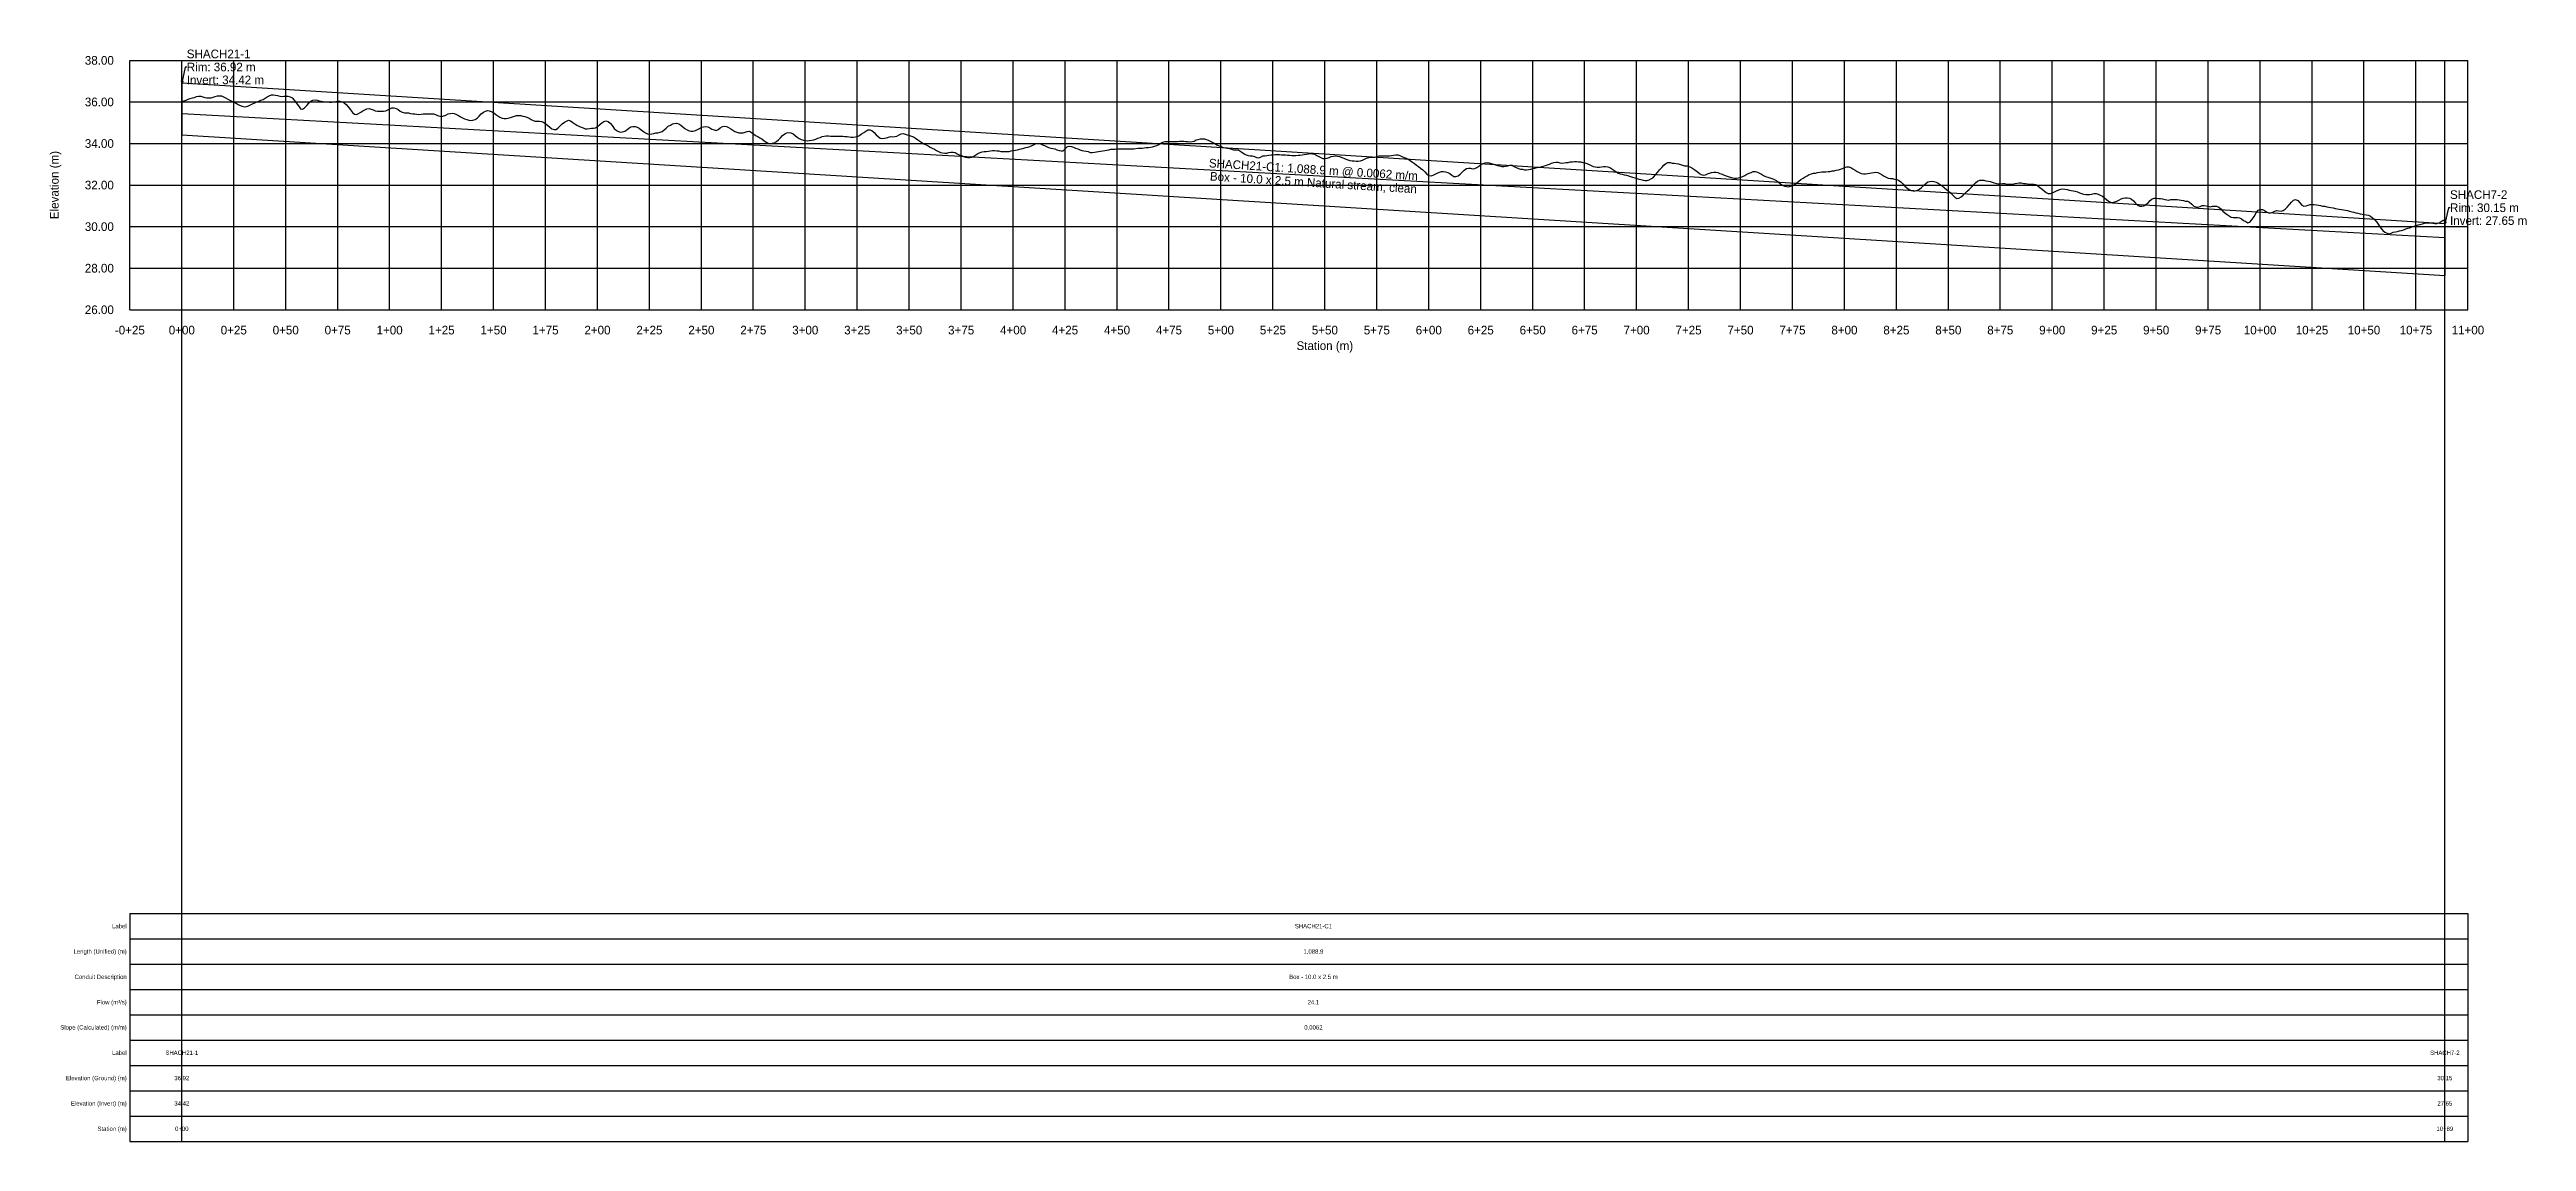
# Model space of a CAD drawing. Extents: x -64 to 1128, y -140 to 385.
import ezdxf
from ezdxf.enums import TextEntityAlignment as Align

# ---------------------------------------------------------------- set-up
doc = ezdxf.new("R2010")
doc.units = 0
for name, color, linetype in [('Annotation', 7, 'Continuous'), ('Annotation_Table', 254, 'Continuous'), ('Crown', 7, 'Continuous'), ('Grid', 254, 'Continuous'), ('Grid_Text', 7, 'Continuous'), ('Ground_Elevation', 3, 'Continuous'), ('Hydraulic_Grade', 5, 'Continuous'), ('Invert', 7, 'Continuous'), ('Structure', 7, 'Continuous')]:
    doc.layers.add(name, color=color, linetype=linetype)

msp = doc.modelspace()

# ---------------------------------------------------------------- linework, layer by layer
at = {"layer": 'Annotation', "color": 0}
for points in [[(0, 369.2), (-0.2, 370.2), (0.6, 370)], [(1088.9, 301.5), (1088.7, 302.5), (1089.5, 302.3)]]:
    msp.add_lwpolyline(points, close=True, dxfattribs=at)
for points in [[(2.4, 376.8), (1.7, 376.8), (0, 369.2)], [(1091.4, 309.1), (1090.6, 309.1), (1088.9, 301.5)]]:
    msp.add_lwpolyline(points, dxfattribs=at)
at = {"layer": 'Annotation_Table', "color": 254}
for points in [[(0, -140.2), (0, 380)], [(1088.9, -140.2), (1088.9, 380)], [(-25, -30.5), (1100, -30.5)], [(-25, -30.5), (-25, -140.2)], [(1100, -30.5), (1100, -140.2)], [(-25, -42.7), (1100, -42.7)], [(-25, -54.9), (1100, -54.9)], [(-25, -67.1), (1100, -67.1)], [(-25, -79.2), (1100, -79.2)], [(-25, -91.4), (1100, -91.4)], [(-25, -103.6), (1100, -103.6)], [(-25, -115.8), (1100, -115.8)], [(-25, -128), (1100, -128)], [(-25, -140.2), (1100, -140.2)]]:
    msp.add_lwpolyline(points, dxfattribs=at)
at = {"layer": 'Crown', "color": 0}
for points in [[(0, 369.2), (0, 369.2)], [(0, 369.2), (1088.9, 301.5)], [(1088.9, 301.5), (1088.9, 301.5)]]:
    msp.add_lwpolyline(points, dxfattribs=at)
at = {"layer": 'Grid', "color": 254}
for points in [[(-25, 380), (1100, 380)], [(-25, 260), (-25, 380)], [(0, 260), (0, 380)], [(25, 260), (25, 380)], [(50, 260), (50, 380)], [(75, 260), (75, 380)], [(100, 260), (100, 380)], [(125, 260), (125, 380)], [(150, 260), (150, 380)], [(175, 260), (175, 380)], [(200, 260), (200, 380)], [(225, 260), (225, 380)], [(250, 260), (250, 380)], [(275, 260), (275, 380)], [(300, 260), (300, 380)], [(325, 260), (325, 380)], [(350, 260), (350, 380)], [(375, 260), (375, 380)], [(400, 260), (400, 380)], [(425, 260), (425, 380)], [(450, 260), (450, 380)], [(475, 260), (475, 380)], [(500, 260), (500, 380)], [(525, 260), (525, 380)], [(550, 260), (550, 380)], [(575, 260), (575, 380)], [(600, 260), (600, 380)], [(625, 260), (625, 380)], [(650, 260), (650, 380)], [(675, 260), (675, 380)], [(700, 260), (700, 380)], [(725, 260), (725, 380)], [(750, 260), (750, 380)], [(775, 260), (775, 380)], [(800, 260), (800, 380)], [(825, 260), (825, 380)], [(850, 260), (850, 380)], [(875, 260), (875, 380)], [(900, 260), (900, 380)], [(925, 260), (925, 380)], [(950, 260), (950, 380)], [(975, 260), (975, 380)], [(1000, 260), (1000, 380)], [(1025, 260), (1025, 380)], [(1050, 260), (1050, 380)], [(1075, 260), (1075, 380)], [(1100, 260), (1100, 380)], [(-25, 360), (1100, 360)], [(-25, 340), (1100, 340)], [(-25, 320), (1100, 320)], [(-25, 300), (1100, 300)], [(-25, 280), (1100, 280)], [(-25, 260), (1100, 260)]]:
    msp.add_lwpolyline(points, dxfattribs=at)
at = {"layer": 'Ground_Elevation', "color": 3}
msp.add_lwpolyline([(0.1, 360.2), (1.1, 360.6), (2.1, 360.9), (3.1, 361.3), (4.1, 361.7), (5.1, 362), (6.1, 362.2), (7.1, 362.6), (8.1, 362.7), (9.1, 362.7), (10.1, 362.5), (11.1, 362.2), (12.1, 362), (13.1, 361.9), (14.1, 362), (15.1, 362.3), (16.1, 362.6), (17.1, 362.9), (18.1, 363), (19.1, 362.9), (20.1, 362.5), (21.1, 361.9), (22.1, 361.4), (23.1, 360.8), (24.1, 360.3), (25.1, 359.8), (26.1, 359.4), (27.1, 358.8), (28.1, 358.3), (29.1, 357.9), (30.1, 357.7), (31.1, 357.8), (32.1, 358.1), (33.1, 358.6), (34.1, 359.1), (35.1, 359.5), (36.1, 360), (37.1, 360.4), (38.1, 360.8), (39.1, 361.2), (40.1, 361.8), (41.1, 362.5), (42.1, 363), (43.1, 363.4), (44.1, 363.4), (45.1, 363.3), (46.1, 363.1), (47.1, 362.7), (48.1, 362.6), (49.1, 362.7), (50.1, 362.8), (51.1, 362.8), (52.1, 362.5), (53.1, 361.9), (54.1, 360.9), (55.1, 359.5), (56.1, 358.1), (57.1, 356.7), (58.1, 356.5), (59.1, 357.1), (60.1, 358.3), (61.1, 359.4), (62.1, 360.3), (63.1, 360.8), (64.1, 361), (65.1, 360.9), (66.1, 360.6), (67.1, 360.3), (68.1, 360.2), (69.1, 360.1), (70.1, 360), (71.1, 359.9), (72.1, 359.9), (73.1, 360), (74.1, 360.2), (75.1, 360.3), (76.1, 360.3), (77.1, 360.1), (78.1, 359.6), (79.1, 358.8), (80.1, 357.6), (81.1, 356.2), (82.1, 354.9), (83.1, 354.1), (84.1, 353.9), (85.1, 354.4), (86.1, 355.1), (87.1, 355.7), (88.1, 356.2), (89.1, 356.7), (90.1, 356.8), (91.1, 356.6), (92.1, 356.2), (93.1, 355.8), (94.1, 355.6), (95.1, 355.5), (96.1, 355.5), (97.1, 355.5), (98.1, 355.7), (99.1, 356.2), (100.1, 356.7), (101.1, 357.1), (102.1, 357.1), (103.1, 356.8), (104.1, 356.3), (105.1, 355.6), (106.1, 355), (107.1, 354.8), (108.1, 354.7), (109.1, 354.7), (110.1, 354.5), (111.1, 354.3), (112.1, 354.2), (113.1, 354.1), (114.1, 354), (115.1, 354.1), (116.1, 354.2), (117.1, 354.2), (118.1, 354.3), (119.1, 354.3), (120.1, 354.3), (121.1, 354.2), (122.1, 354), (123.1, 353.4), (124.1, 353.1), (125.1, 353), (126.1, 353.3), (127.1, 353.7), (128.1, 354.2), (129.1, 354.5), (130.1, 354.6), (131.1, 354.4), (132.1, 353.9), (133.1, 353.4), (134.1, 352.8), (135.1, 352.4), (136.1, 351.9), (137.1, 351.5), (138.1, 351.2), (139.1, 351.1), (140.1, 351.2), (141.1, 351.5), (142.1, 352.2), (143.1, 353.1), (144.1, 354.2), (145.1, 355), (146.1, 355.6), (147.1, 355.9), (148.1, 355.8), (149.1, 355.3), (150.1, 354.7), (151.1, 354), (152.1, 353.3), (153.1, 352.7), (154.1, 352.2), (155.1, 352), (156.1, 352), (157.1, 352.2), (158.1, 352.5), (159.1, 352.8), (160.1, 353.1), (161.1, 353.4), (162.1, 353.4), (163.1, 353.4), (164.1, 353.2), (165.1, 353), (166.1, 352.7), (167.1, 352.2), (168.1, 351.6), (169.1, 351), (170.1, 350.8), (171.1, 350.7), (172.1, 350.7), (173.1, 350.6), (174.1, 350.3), (175.1, 349.4), (176.1, 348.6), (177.1, 347.8), (178.1, 347.1), (179.1, 346.7), (180.1, 346.7), (181.1, 347.5), (182.1, 348.5), (183.1, 349.5), (184.1, 350.3), (185.1, 350.8), (186.1, 351.2), (187.1, 350.9), (188.1, 350.1), (189.1, 349.4), (190.1, 348.8), (191.1, 348.4), (192.1, 347.9), (193.1, 347.5), (194.1, 347.1), (195.1, 347.1), (196.1, 347.2), (197.1, 347.3), (198.1, 347.4), (199.1, 347.6), (200.1, 348.2), (201.1, 349.1), (202.1, 350), (203.1, 350.6), (204.1, 350.9), (205.1, 350.6), (206.1, 349.8), (207.1, 348.6), (208.1, 347.2), (209.1, 346.2), (210.1, 345.7), (211.1, 345.5), (212.1, 345.6), (213.1, 346), (214.1, 346.6), (215.1, 347.3), (216.1, 348), (217.1, 348.2), (218.1, 348.2), (219.1, 347.8), (220.1, 347.3), (221.1, 346.5), (222.1, 345.7), (223.1, 345.1), (224.1, 344.6), (225.1, 344.5), (226.1, 344.6), (227.1, 344.8), (228.1, 345.1), (229.1, 345.2), (230.1, 345.4), (231.1, 345.8), (232.1, 346.5), (233.1, 347.4), (234.1, 348.3), (235.1, 348.9), (236.1, 349.4), (237.1, 349.7), (238.1, 349.8), (239.1, 349.5), (240.1, 348.9), (241.1, 348.1), (242.1, 347.2), (243.1, 346.5), (244.1, 346.1), (245.1, 345.9), (246.1, 345.9), (247.1, 346.2), (248.1, 346.7), (249.1, 347.2), (250.1, 347.8), (251.1, 348.1), (252.1, 348.2), (253.1, 348), (254.1, 347.6), (255.1, 346.9), (256.1, 346.5), (257.1, 346.3), (258.1, 346.8), (259.1, 347.5), (260.1, 348.2), (261.1, 348.4), (262.1, 348.2), (263.1, 347.7), (264.1, 347.1), (265.1, 346.4), (266.1, 345.8), (267.1, 345.4), (268.1, 345.1), (269.1, 345.1), (270.1, 345.2), (271.1, 345.5), (272.1, 345.8), (273.1, 345.9), (274.1, 345.3), (275.1, 344.6), (276.1, 343.9), (277.1, 343.3), (278.1, 342.8), (279.1, 342.2), (280.1, 341.5), (281.1, 340.7), (282.1, 340.2), (283.1, 340), (284.1, 340.1), (285.1, 340.3), (286.1, 340.9), (287.1, 341.7), (288.1, 342.8), (289.1, 343.8), (290.1, 344.7), (291.1, 345.1), (292.1, 345.3), (293.1, 345.1), (294.1, 344.6), (295.1, 343.9), (296.1, 343.1), (297.1, 342.4), (298.1, 341.9), (299.1, 341.6), (300.1, 341.4), (301.1, 341.3), (302.1, 341.4), (303.1, 341.6), (304.1, 341.8), (305.1, 342.1), (306.1, 342.5), (307.1, 342.9), (308.1, 343.3), (309.1, 343.6), (310.1, 343.7), (311.1, 343.7), (312.1, 343.6), (313.1, 343.6), (314.1, 343.5), (315.1, 343.5), (316.1, 343.5), (317.1, 343.5), (318.1, 343.5), (319.1, 343.4), (320.1, 343.3), (321.1, 343.2), (322.1, 343.1), (323.1, 343.1), (324.1, 343.2), (325.1, 343.4), (326.1, 343.9), (327.1, 344.6), (328.1, 345.3), (329.1, 346), (330.1, 346.5), (331.1, 346.6), (332.1, 346.2), (333.1, 345.3), (334.1, 344.2), (335.1, 343.3), (336.1, 342.6), (337.1, 342.4), (338.1, 342.5), (339.1, 342.8), (340.1, 343.1), (341.1, 343.3), (342.1, 343.2), (343.1, 343.3), (344.1, 343.6), (345.1, 344.1), (346.1, 344.6), (347.1, 344.8), (348.1, 344.5), (349.1, 344.1), (350.1, 343.8), (351.1, 343.6), (352.1, 343.2), (353.1, 342.6), (354.1, 341.8), (355.1, 341.1), (356.1, 340.5), (357.1, 339.9), (358.1, 339.4), (359.1, 338.9), (360.1, 338.3), (361.1, 337.8), (362.1, 337.2), (363.1, 336.6), (364.1, 336.1), (365.1, 335.7), (366.1, 335.5), (367.1, 335.4), (368.1, 335.4), (369.1, 335.6), (370.1, 335.8), (371.1, 335.8), (372.1, 335.6), (373.1, 335.1), (374.1, 334.6), (375.1, 334.2), (376.1, 333.8), (377.1, 333.4), (378.1, 333.2), (379.1, 333.2), (380.1, 333.4), (381.1, 333.9), (382.1, 334.5), (383.1, 335.2), (384.1, 335.7), (385.1, 336), (386.1, 336.1), (387.1, 336.1), (388.1, 336.3), (389.1, 336.5), (390.1, 336.7), (391.1, 336.6), (392.1, 336.5), (393.1, 336.4), (394.1, 336.2), (395.1, 336.2), (396.1, 336.1), (397.1, 336.1), (398.1, 336.2), (399.1, 336.4), (400.1, 336.6), (401.1, 336.8), (402.1, 337), (403.1, 337.2), (404.1, 337.5), (405.1, 337.7), (406.1, 338), (407.1, 338.3), (408.1, 338.5), (409.1, 339), (410.1, 339.6), (411.1, 340), (412.1, 340), (413.1, 339.8), (414.1, 339.4), (415.1, 339), (416.1, 338.6), (417.1, 338.1), (418.1, 337.7), (419.1, 337.6), (420.1, 337.4), (421.1, 337), (422.1, 336.6), (423.1, 336.4), (424.1, 336.5), (425.1, 337.5), (426.1, 338.5), (427.1, 338.7), (428.1, 338.5), (429.1, 338.2), (430.1, 337.8), (431.1, 337.4), (432.1, 337), (433.1, 336.7), (434.1, 336.5), (435.1, 336.3), (436.1, 336.2), (437.1, 335.7), (438.1, 335.6), (439.1, 335.9), (440.1, 336), (441.1, 336.2), (442.1, 336.3), (443.1, 336.5), (444.1, 336.6), (445.1, 336.8), (446.1, 337), (447.1, 337.2), (448.1, 337.3), (449.1, 337.3), (450.1, 337.4), (451.1, 337.4), (452.1, 337.4), (453.1, 337.4), (454.1, 337.4), (455.1, 337.4), (456.1, 337.4), (457.1, 337.5), (458.1, 337.5), (459.1, 337.6), (460.1, 337.7), (461.1, 337.8), (462.1, 337.8), (463.1, 337.9), (464.1, 338), (465.1, 338.1), (466.1, 338.2), (467.1, 338.4), (468.1, 338.7), (469.1, 339.1), (470.1, 339.6), (471.1, 340.1), (472.1, 340.6), (473.1, 340.9), (474.1, 341), (475.1, 341), (476.1, 341), (477.1, 341), (478.1, 341), (479.1, 341), (480.1, 341.2), (481.1, 341.2), (482.1, 341.2), (483.1, 341), (484.1, 340.9), (485.1, 340.8), (486.1, 340.9), (487.1, 341.2), (488.1, 341.7), (489.1, 342), (490.1, 342.3), (491.1, 342.3), (492.1, 342.2), (493.1, 341.9), (494.1, 341.4), (495.1, 341), (496.1, 340.5), (497.1, 340), (498.1, 339.4), (499.1, 338.9), (500.1, 338.5), (501.1, 338.1), (502.1, 337.9), (503.1, 337.8), (504.1, 337.6), (505.1, 337.3), (506.1, 337), (507.1, 337), (508.1, 336.9), (509.1, 336.5), (510.1, 335.8), (511.1, 335), (512.1, 334.5), (513.1, 334.2), (514.1, 334), (515.1, 334), (516.1, 333.8), (517.1, 333.2), (518.1, 333.1), (519.1, 333.5), (520.1, 334), (521.1, 334.1), (522.1, 334.2), (523.1, 334.4), (524.1, 334.5), (525.1, 334.6), (526.1, 334.7), (527.1, 334.7), (528.1, 334.7), (529.1, 334.6), (530.1, 334.5), (531.1, 334.5), (532.1, 334.4), (533.1, 334.4), (534.1, 334.3), (535.1, 334.3), (536.1, 334.3), (537.1, 334.4), (538.1, 334.4), (539.1, 334.5), (540.1, 334.7), (541.1, 334.9), (542.1, 335.1), (543.1, 335.2), (544.1, 335.1), (545.1, 334.8), (546.1, 334.3), (547.1, 333.7), (548.1, 333.2), (549.1, 332.8), (550.1, 332.8), (551.1, 333), (552.1, 333.3), (553.1, 333.7), (554.1, 333.9), (555.1, 334), (556.1, 333.9), (557.1, 333.7), (558.1, 333.3), (559.1, 332.9), (560.1, 332.5), (561.1, 332.2), (562.1, 331.9), (563.1, 331.7), (564.1, 331.6), (565.1, 331.5), (566.1, 331.5), (567.1, 331.7), (568.1, 332), (569.1, 332.5), (570.1, 332.9), (571.1, 333.2), (572.1, 333.4), (573.1, 333.5), (574.1, 333.5), (575.1, 333.7), (576.1, 334.1), (577.1, 334.1), (578.1, 334), (579.1, 334), (580.1, 334), (581.1, 334.1), (582.1, 334.3), (583.1, 334.4), (584.1, 334.6), (585.1, 334.6), (586.1, 334.3), (587.1, 333.7), (588.1, 333.2), (589.1, 333), (590.1, 332.5), (591.1, 331.8), (592.1, 331), (593.1, 330.3), (594.1, 329.6), (595.1, 328.9), (596.1, 328.1), (597.1, 327.4), (598.1, 326.4), (599.1, 325.2), (600.1, 324.6), (601.1, 324.5), (602.1, 324.8), (603.1, 325.2), (604.1, 325.7), (605.1, 326.2), (606.1, 326.5), (607.1, 326.5), (608.1, 326.4), (609.1, 326), (610.1, 325.5), (611.1, 324.7), (612.1, 324.2), (613.1, 324.1), (614.1, 324.5), (615.1, 325.2), (616.1, 326.2), (617.1, 327.2), (618.1, 327.9), (619.1, 328.1), (620.1, 328.1), (621.1, 327.8), (622.1, 327.9), (623.1, 328.4), (624.1, 329.1), (625.1, 329.8), (626.1, 330.3), (627.1, 330.7), (628.1, 330.9), (629.1, 330.7), (630.1, 330.4), (631.1, 330.1), (632.1, 329.7), (633.1, 329.4), (634.1, 329.2), (635.1, 328.9), (636.1, 328.9), (637.1, 329.1), (638.1, 329.3), (639.1, 329.6), (640.1, 329.5), (641.1, 329), (642.1, 328.4), (643.1, 328), (644.1, 327.7), (645.1, 327.6), (646.1, 327.4), (647.1, 327.4), (648.1, 327.5), (649.1, 327.7), (650.1, 327.9), (651.1, 328.1), (652.1, 328.4), (653.1, 328.6), (654.1, 328.8), (655.1, 329.1), (656.1, 329.4), (657.1, 329.7), (658.1, 330.1), (659.1, 330.5), (660.1, 330.8), (661.1, 331), (662.1, 331), (663.1, 330.7), (664.1, 330.6), (665.1, 330.7), (666.1, 330.8), (667.1, 330.9), (668.1, 331.1), (669.1, 331.2), (670.1, 331.4), (671.1, 331.3), (672.1, 331.2), (673.1, 331.1), (674.1, 330.9), (675.1, 330.7), (676.1, 330.3), (677.1, 329.9), (678.1, 329.4), (679.1, 329), (680.1, 328.7), (681.1, 328.6), (682.1, 328.6), (683.1, 328.8), (684.1, 329), (685.1, 329), (686.1, 328.8), (687.1, 328.4), (688.1, 327.8), (689.1, 327.1), (690.1, 326.4), (691.1, 325.8), (692.1, 325.4), (693.1, 325.2), (694.1, 324.9), (695.1, 324.7), (696.1, 324.4), (697.1, 324.1), (698.1, 323.8), (699.1, 323.5), (700.1, 323.2), (701.1, 322.9), (702.1, 322.7), (703.1, 322.4), (704.1, 322.2), (705.1, 322.2), (706.1, 322.5), (707.1, 323.1), (708.1, 323.8), (709.1, 324.9), (710.1, 326.1), (711.1, 327.4), (712.1, 328.5), (713.1, 329.5), (714.1, 330.3), (715.1, 330.8), (716.1, 330.8), (717.1, 330.6), (718.1, 330.5), (719.1, 330.4), (720.1, 330.2), (721.1, 329.9), (722.1, 329.5), (723.1, 329.3), (724.1, 329.2), (725.1, 329), (726.1, 328.6), (727.1, 328), (728.1, 327.3), (729.1, 326.6), (730.1, 325.7), (731.1, 325.1), (732.1, 324.8), (733.1, 325), (734.1, 325.4), (735.1, 325.8), (736.1, 326.1), (737.1, 326.2), (738.1, 326.2), (739.1, 326), (740.1, 325.6), (741.1, 325.2), (742.1, 324.8), (743.1, 324.4), (744.1, 324.1), (745.1, 323.8), (746.1, 323.5), (747.1, 323.3), (748.1, 323.3), (749.1, 323.5), (750.1, 323.8), (751.1, 324.2), (752.1, 324.6), (753.1, 325.2), (754.1, 325.7), (755.1, 326.1), (756.1, 326.5), (757.1, 326.5), (758.1, 326.2), (759.1, 325.8), (760.1, 325.2), (761.1, 324.6), (762.1, 324.1), (763.1, 323.8), (764.1, 323.5), (765.1, 323.2), (766.1, 322.8), (767.1, 322.2), (768.1, 321.5), (769.1, 320.7), (770.1, 320), (771.1, 319.5), (772.1, 319.3), (773.1, 319.2), (774.1, 319.4), (775.1, 319.8), (776.1, 320.4), (777.1, 321.1), (778.1, 321.9), (779.1, 322.6), (780.1, 323.3), (781.1, 324), (782.1, 324.5), (783.1, 325.1), (784.1, 325.4), (785.1, 325.7), (786.1, 325.8), (787.1, 326), (788.1, 326.2), (789.1, 326.3), (790.1, 326.4), (791.1, 326.4), (792.1, 326.5), (793.1, 326.6), (794.1, 326.8), (795.1, 326.9), (796.1, 327.1), (797.1, 327.4), (798.1, 327.7), (799.1, 328), (800.1, 328.4), (801.1, 328.7), (802.1, 328.8), (803.1, 328.5), (804.1, 327.8), (805.1, 327.1), (806.1, 326.5), (807.1, 326), (808.1, 325.6), (809.1, 325.4), (810.1, 325.4), (811.1, 325.5), (812.1, 325.7), (813.1, 325.9), (814.1, 326.1), (815.1, 326.2), (816.1, 326), (817.1, 325.6), (818.1, 325), (819.1, 324.3), (820.1, 323.8), (821.1, 323.4), (822.1, 323.2), (823.1, 323.1), (824.1, 322.9), (825.1, 322.7), (826.1, 322.3), (827.1, 321.6), (828.1, 320.6), (829.1, 319.5), (830.1, 318.6), (831.1, 317.9), (832.1, 317.4), (833.1, 317.2), (834.1, 317.3), (835.1, 317.6), (836.1, 318.1), (837.1, 318.8), (838.1, 319.8), (839.1, 320.8), (840.1, 321.5), (841.1, 321.7), (842.1, 321.8), (843.1, 321.7), (844.1, 321.4), (845.1, 320.9), (846.1, 320.3), (847.1, 319.6), (848.1, 318.7), (849.1, 317.8), (850.1, 317.1), (851.1, 316.2), (852.1, 315.1), (853.1, 314.1), (854.1, 313.6), (855.1, 313.7), (856.1, 314.3), (857.1, 315.2), (858.1, 316.1), (859.1, 317), (860.1, 317.9), (861.1, 319), (862.1, 320.1), (863.1, 321), (864.1, 321.8), (865.1, 322.3), (866.1, 322.4), (867.1, 322.4), (868.1, 322.1), (869.1, 321.9), (870.1, 321.7), (871.1, 321.4), (872.1, 321), (873.1, 320.7), (874.1, 320.6), (875.1, 320.6), (876.1, 320.7), (877.1, 320.7), (878.1, 320.5), (879.1, 320.4), (880.1, 320.5), (881.1, 320.5), (882.1, 320.7), (883.1, 320.9), (884.1, 321.1), (885.1, 321), (886.1, 320.8), (887.1, 320.7), (888.1, 320.6), (889.1, 320.5), (890.1, 320.5), (891.1, 320.4), (892.1, 320.2), (893.1, 319.7), (894.1, 318.9), (895.1, 318), (896.1, 317.2), (897.1, 316.5), (898.1, 316), (899.1, 315.9), (900.1, 316.2), (901.1, 316.7), (902.1, 317.2), (903.1, 317.7), (904.1, 318), (905.1, 318.2), (906.1, 318.1), (907.1, 317.8), (908.1, 317.6), (909.1, 317.4), (910.1, 317.2), (911.1, 317), (912.1, 316.7), (913.1, 316.3), (914.1, 315.9), (915.1, 315.6), (916.1, 315.4), (917.1, 315.4), (918.1, 315.5), (919.1, 315.7), (920.1, 315.9), (921.1, 315.9), (922.1, 315.7), (923.1, 315.2), (924.1, 314.6), (925.1, 313.8), (926.1, 313), (927.1, 312.2), (928.1, 311.7), (929.1, 311.6), (930.1, 311.9), (931.1, 312.3), (932.1, 312.8), (933.1, 313.3), (934.1, 313.7), (935.1, 313.9), (936.1, 313.9), (937.1, 313.7), (938.1, 313.2), (939.1, 312.4), (940.1, 311.3), (941.1, 310.3), (942.1, 309.8), (943.1, 309.8), (944.1, 310), (945.1, 310.6), (946.1, 311.5), (947.1, 312.6), (948.1, 313.3), (949.1, 313.7), (950.1, 313.7), (951.1, 313.6), (952.1, 313.5), (953.1, 313.3), (954.1, 313.1), (955.1, 312.9), (956.1, 312.8), (957.1, 313), (958.1, 313.1), (959.1, 313.1), (960.1, 313), (961.1, 312.9), (962.1, 312.7), (963.1, 312.5), (964.1, 312.3), (965.1, 312.2), (966.1, 311.8), (967.1, 310.8), (968.1, 309.9), (969.1, 309.5), (970.1, 309.4), (971.1, 309.7), (972.1, 310.1), (973.1, 310.2), (974.1, 310), (975.1, 309.8), (976.1, 309.6), (977.1, 309.8), (978.1, 309.9), (979.1, 309.8), (980.1, 309.4), (981.1, 308.6), (982.1, 307.5), (983.1, 306.6), (984.1, 305.9), (985.1, 305.2), (986.1, 304.6), (987.1, 304.4), (988.1, 304.4), (989.1, 304.4), (990.1, 304.2), (991.1, 303.7), (992.1, 303), (993.1, 302.4), (994.1, 301.9), (995.1, 302.1), (996.1, 303.2), (997.1, 304.9), (998.1, 306.6), (999.1, 307.9), (1000.1, 308.3), (1001.1, 308.2), (1002.1, 307.7), (1003.1, 307.1), (1004.1, 306.7), (1005.1, 306.6), (1006.1, 306.9), (1007.1, 307.4), (1008.1, 307.7), (1009.1, 307.6), (1010.1, 307.5), (1011.1, 307.8), (1012.1, 308.4), (1013.1, 309.3), (1014.1, 310.6), (1015.1, 311.8), (1016.1, 312.8), (1017.1, 313), (1018.1, 312.5), (1019.1, 311.5), (1020.1, 310.4), (1021.1, 309.8), (1022.1, 310), (1023.1, 310.4), (1024.1, 310.6), (1025.1, 310.6), (1026.1, 310.6), (1027.1, 310.5), (1028.1, 310.3), (1029.1, 310.1), (1030.1, 309.9), (1031.1, 309.8), (1032.1, 309.6), (1033.1, 309.4), (1034.1, 309.2), (1035.1, 309), (1036.1, 308.8), (1037.1, 308.6), (1038.1, 308.4), (1039.1, 308.2), (1040.1, 308.1), (1041.1, 307.9), (1042.1, 307.7), (1043.1, 307.4), (1044.1, 307.2), (1045.1, 306.9), (1046.1, 306.7), (1047.1, 306.4), (1048.1, 306.2), (1049.1, 306), (1050.1, 305.8), (1051.1, 305.7), (1052.1, 305.5), (1053.1, 305), (1054.1, 304.3), (1055.1, 303.4), (1056.1, 302.1), (1057.1, 300.7), (1058.1, 299.2), (1059.1, 298.1), (1060.1, 297.3), (1061.1, 296.8), (1062.1, 296.6), (1063.1, 296.9), (1064.1, 297.4), (1065.1, 297.5), (1066.1, 297.6), (1067.1, 297.9), (1068.1, 298.2), (1069.1, 298.5), (1070.1, 298.9), (1071.1, 299.2), (1072.1, 299.5), (1073.1, 299.9), (1074.1, 300.2), (1075.1, 300.5), (1076.1, 300.8), (1077.1, 301.1), (1078.1, 301.4), (1079.1, 301.6), (1080.1, 301.8), (1081.1, 301.9), (1082.1, 301.9), (1083.1, 301.7), (1084.1, 301.5), (1085.1, 301.5), (1086.1, 301.9), (1087.1, 302.4), (1088.1, 303.1), (1088.9, 303.1)], dxfattribs=at)
at = {"layer": 'Hydraulic_Grade', "color": 5}
for points in [[(0, 354.4), (1088.9, 294.7)], [(1088.9, 294.7), (1088.9, 294.7), (1088.9, 294.7)]]:
    msp.add_lwpolyline(points, dxfattribs=at)
at = {"layer": 'Invert', "color": 0}
for points in [[(0, 344.2), (0, 344.2)], [(0, 344.2), (1088.9, 276.5)], [(1088.9, 276.5), (1088.9, 276.5)]]:
    msp.add_lwpolyline(points, dxfattribs=at)
at = {"layer": 'Structure', "color": 0}
for points in [[(0, 369.2), (0, 344.2)], [(0, 369.2), (0, 344.2)], [(1088.9, 301.5), (1088.9, 276.5)], [(1088.9, 301.5), (1088.9, 276.5)]]:
    msp.add_lwpolyline(points, dxfattribs=at)

# ---------------------------------------------------------------- texts
at = {"layer": 'Annotation', "color": 0}
for s, height, p in [('SHACH21-1', 4.17, (2.4, 383.1)), ('Rim: 36.92 m', 4.167, (2.4, 376.8)), ('Invert: 34.42 m', 4.167, (2.4, 370.6)), ('SHACH7-2', 4.17, (1091.4, 315.4)), ('Rim: 30.15 m', 4.167, (1091.4, 309.1)), ('Invert: 27.65 m', 4.167, (1091.4, 302.9))]:
    msp.add_text(s, height=height, dxfattribs=at).set_placement(p, align=Align.MIDDLE_LEFT)
for s, p in [('SHACH21-C1: 1,088.9 m @ 0.0062 m/m', (544.5, 327.5)), ('Box - 10.0 x 2.5 m Natural stream, clean', (544.5, 321.2))]:
    msp.add_text(s, height=4.167, rotation=356.443, dxfattribs=at).set_placement(p, align=Align.MIDDLE_CENTER)
at = {"layer": 'Annotation_Table', "color": 0}
for s, height, p in [('Label', 2.08, (-26.5, -36.6)), ('Length (Unified) (m)', 2.083, (-26.5, -48.8)), ('Conduit Description', 2.083, (-26.5, -61)), ('Flow (m³/s)', 2.083, (-26.5, -73.2)), ('Slope (Calculated) (m/m)', 2.083, (-26.5, -85.3)), ('Label', 2.08, (-26.5, -97.5)), ('Elevation (Ground) (m)', 2.083, (-26.5, -109.7)), ('Elevation (Invert) (m)', 2.083, (-26.5, -121.9)), ('Station (m)', 2.083, (-26.5, -134.1))]:
    msp.add_text(s, height=height, dxfattribs=at).set_placement(p, align=Align.MIDDLE_RIGHT)
for s, height, p in [('SHACH21-C1', 2.08, (544.5, -36.6)), ('1,088.9', 2.08, (544.5, -48.8)), ('Box - 10.0 x 2.5 m', 2.083, (544.5, -61)), ('24.1', 2.08, (544.5, -73.2)), ('0.0062', 2.08, (544.5, -85.3)), ('SHACH21-1', 2.08, (0, -97.5)), ('SHACH7-2', 2.08, (1088.9, -97.5)), ('36.92', 2.08, (0, -109.7)), ('30.15', 2.08, (1088.9, -109.7)), ('34.42', 2.08, (0, -121.9)), ('27.65', 2.08, (1088.9, -121.9)), ('0+00', 2.08, (0, -134.1)), ('10+89', 2.08, (1088.9, -134.1))]:
    msp.add_text(s, height=height, dxfattribs=at).set_placement(p, align=Align.MIDDLE_CENTER)
at = {"layer": 'Grid_Text', "color": 0}
for s, p in [('38.00', (-32.7, 380)), ('36.00', (-32.7, 360)), ('34.00', (-32.7, 340)), ('32.00', (-32.7, 320)), ('30.00', (-32.7, 300)), ('28.00', (-32.7, 280)), ('26.00', (-32.7, 260))]:
    msp.add_text(s, height=4.17, dxfattribs=at).set_placement(p, align=Align.MIDDLE_RIGHT)
msp.add_text('Elevation (m)', height=4.167, rotation=90, dxfattribs=at).set_placement((-58, 320), align=Align.BOTTOM_CENTER)
for s, height, p in [('-0+25', 4.17, (-25, 252.3)), ('0+00', 4.17, (0, 252.3)), ('0+25', 4.17, (25, 252.3)), ('0+50', 4.17, (50, 252.3)), ('0+75', 4.17, (75, 252.3)), ('1+00', 4.17, (100, 252.3)), ('1+25', 4.17, (125, 252.3)), ('1+50', 4.17, (150, 252.3)), ('1+75', 4.17, (175, 252.3)), ('2+00', 4.17, (200, 252.3)), ('2+25', 4.17, (225, 252.3)), ('2+50', 4.17, (250, 252.3)), ('2+75', 4.17, (275, 252.3)), ('3+00', 4.17, (300, 252.3)), ('3+25', 4.17, (325, 252.3)), ('3+50', 4.17, (350, 252.3)), ('3+75', 4.17, (375, 252.3)), ('4+00', 4.17, (400, 252.3)), ('4+25', 4.17, (425, 252.3)), ('4+50', 4.17, (450, 252.3)), ('4+75', 4.17, (475, 252.3)), ('5+00', 4.17, (500, 252.3)), ('5+25', 4.17, (525, 252.3)), ('5+50', 4.17, (550, 252.3)), ('5+75', 4.17, (575, 252.3)), ('6+00', 4.17, (600, 252.3)), ('6+25', 4.17, (625, 252.3)), ('6+50', 4.17, (650, 252.3)), ('6+75', 4.17, (675, 252.3)), ('7+00', 4.17, (700, 252.3)), ('7+25', 4.17, (725, 252.3)), ('7+50', 4.17, (750, 252.3)), ('7+75', 4.17, (775, 252.3)), ('8+00', 4.17, (800, 252.3)), ('8+25', 4.17, (825, 252.3)), ('8+50', 4.17, (850, 252.3)), ('8+75', 4.17, (875, 252.3)), ('9+00', 4.17, (900, 252.3)), ('9+25', 4.17, (925, 252.3)), ('9+50', 4.17, (950, 252.3)), ('9+75', 4.17, (975, 252.3)), ('10+00', 4.17, (1000, 252.3)), ('10+25', 4.17, (1025, 252.3)), ('10+50', 4.17, (1050, 252.3)), ('10+75', 4.17, (1075, 252.3)), ('11+00', 4.17, (1100, 252.3)), ('Station (m)', 4.167, (550, 244.8))]:
    msp.add_text(s, height=height, dxfattribs=at).set_placement(p, align=Align.TOP_CENTER)

doc.saveas('drawing.dxf')
